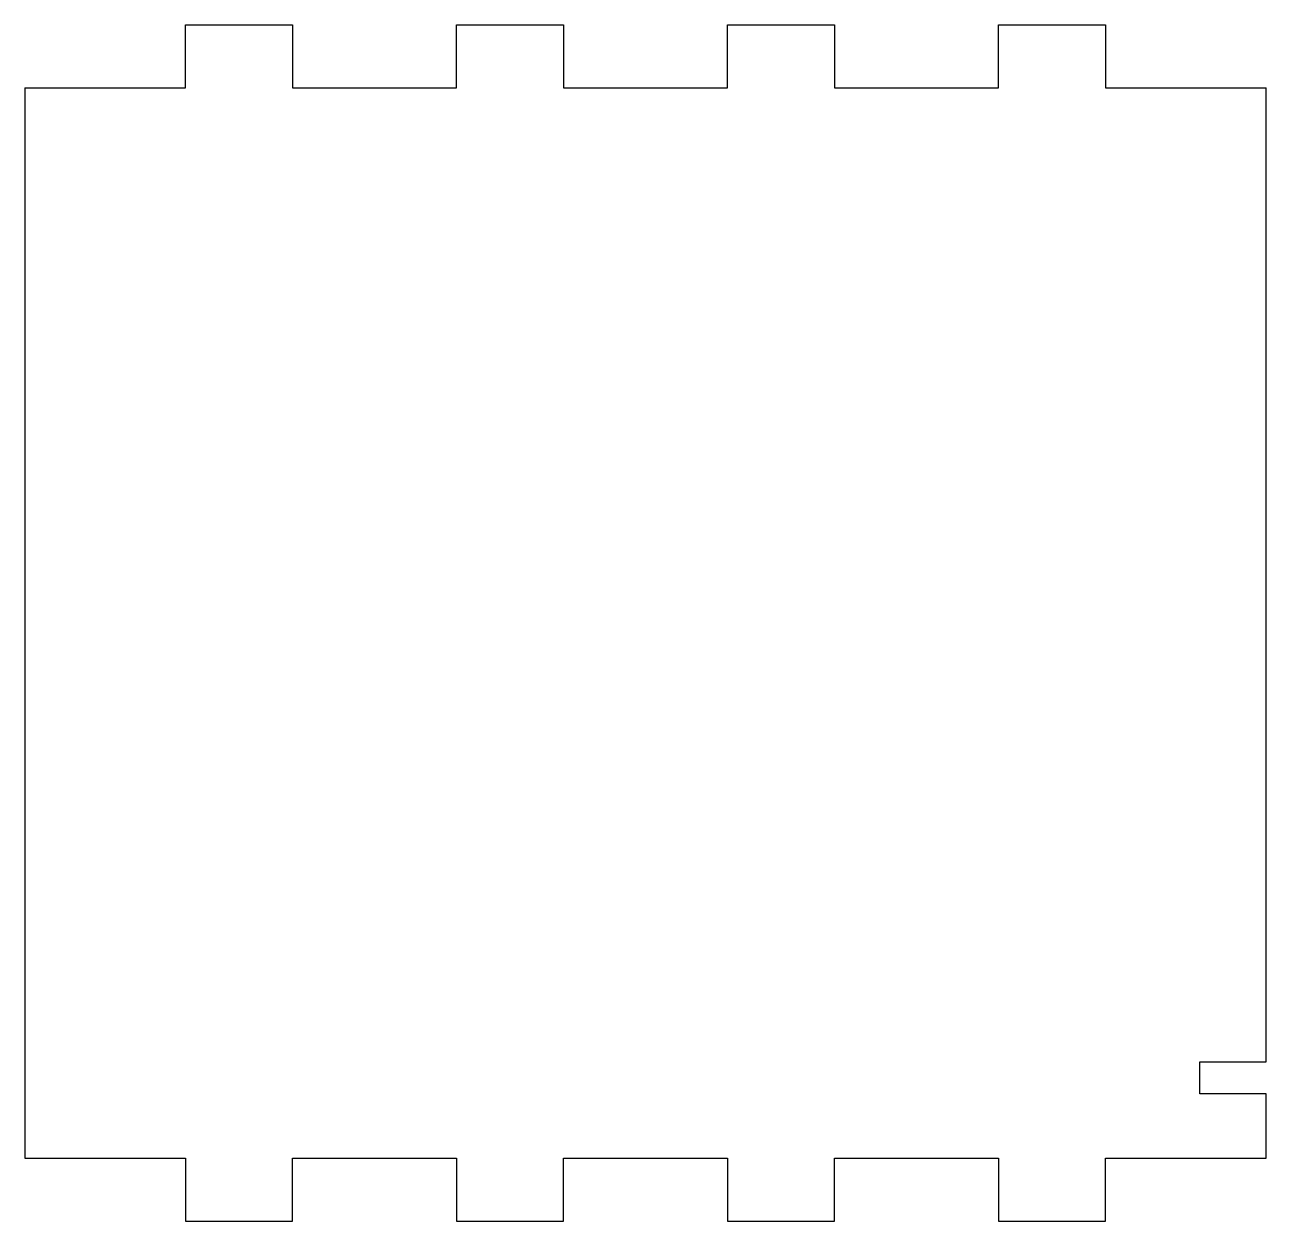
# Model space of a CAD drawing. Header units: millimetres. Extents: x 0 to 116, y -6 to 106.
import ezdxf

# ---------------------------------------------------------------- set-up
doc = ezdxf.new("R2010")
doc.units = ezdxf.units.MM
doc.layers.add('Sketch124', color=7, linetype='CONTINUOUS')

msp = doc.modelspace()

# ---------------------------------------------------------------- linework, layer by layer
at = {"layer": 'Sketch124'}
for p, q in [((15, 105.9), (25, 105.9)), ((15, 100), (15, 105.9)), ((25, 105.9), (25, 100)), ((40.33, 105.9), (50.33, 105.9)), ((40.33, 100), (40.33, 105.9)), ((50.33, 105.9), (50.33, 100)), ((65.67, 105.9), (75.67, 105.9)), ((65.67, 100), (65.67, 105.9)), ((75.67, 105.9), (75.67, 100)), ((91, 105.9), (101, 105.9)), ((91, 100), (91, 105.9)), ((101, 105.9), (101, 100)), ((0, 100), (0, 0)), ((0, 100), (15, 100)), ((25, 100), (40.33, 100)), ((50.33, 100), (65.67, 100)), ((75.67, 100), (91, 100)), ((101, 100), (116, 100)), ((116, 9), (116, 100)), ((109.8, 6), (109.8, 9)), ((109.8, 9), (116, 9)), ((116, 6), (109.8, 6)), ((116, 0), (116, 6)), ((0, 0), (15, 0)), ((15, 0), (15, -5.9)), ((25, -5.9), (25, 0)), ((25, 0), (40.33, 0)), ((40.33, 0), (40.33, -5.9)), ((50.33, -5.9), (50.33, 0)), ((50.33, 0), (65.67, 0)), ((65.67, 0), (65.67, -5.9)), ((75.67, -5.9), (75.67, 0)), ((75.67, 0), (91, 0)), ((91, 0), (91, -5.9)), ((101, -5.9), (101, 0)), ((101, 0), (116, 0)), ((15, -5.9), (25, -5.9)), ((40.33, -5.9), (50.33, -5.9)), ((65.67, -5.9), (75.67, -5.9)), ((91, -5.9), (101, -5.9))]:
    msp.add_line(p, q, dxfattribs=at)

doc.saveas('drawing.dxf')
